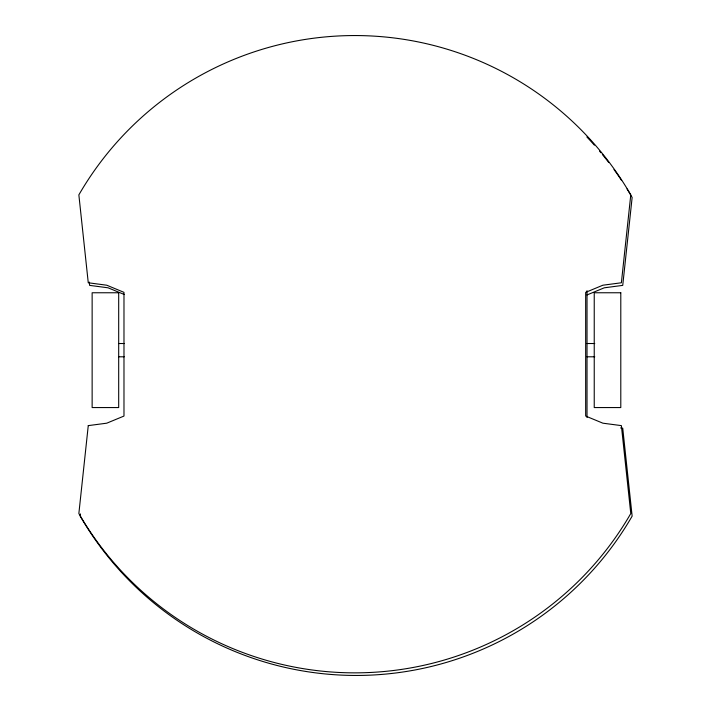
<?xml version="1.0" encoding="UTF-8"?>
<svg xmlns="http://www.w3.org/2000/svg" width="711" height="711" viewBox="0 0 711 711"><rect width="100%" height="100%" fill="white"/><g stroke="black" fill="none" stroke-linecap="round" stroke-linejoin="round"><path stroke-width="1.07" d="M80.45 513.929L80.219 516.124A318.652 318.652 0 0 0 632.141 516.124L622.738 428.226L620.561 427.933M587.019 294.941L604.252 287.813L622.738 285.378L632.141 197.471A318.652 318.652 0 0 0 627.04 188.948M118.693 343.52L124.229 343.52M587.019 343.52L594.769 343.52M118.693 356.798L124.229 356.798M587.019 356.798L594.769 356.798M124.318 294.523L108.108 287.813L89.622 285.378L89.266 282.08M587.019 290.692L587.019 417.553M586.895 137.001A318.652 318.652 0 0 1 594.405 145.168M599.515 151.07A318.652 318.652 0 0 1 600.946 152.776M602.377 154.5A318.652 318.652 0 0 1 608.643 162.375M614.002 169.538A318.652 318.652 0 0 1 621.636 180.532M88.262 425.622L78.859 513.529A318.652 318.652 0 0 0 630.781 513.529L621.378 425.622L602.892 423.187L585.668 416.059L585.668 292.345L602.892 285.209L621.378 282.774L630.781 194.876A318.652 318.652 0 0 0 78.859 194.876L88.262 282.774L106.748 285.209L123.981 292.345L123.981 416.059L106.748 423.187L88.262 425.622M118.693 292.763L92.137 292.763L92.137 407.563L118.693 407.563L118.693 292.763M620.792 292.763L594.236 292.763L594.236 407.563L620.792 407.563L620.792 292.763"/></g></svg>
